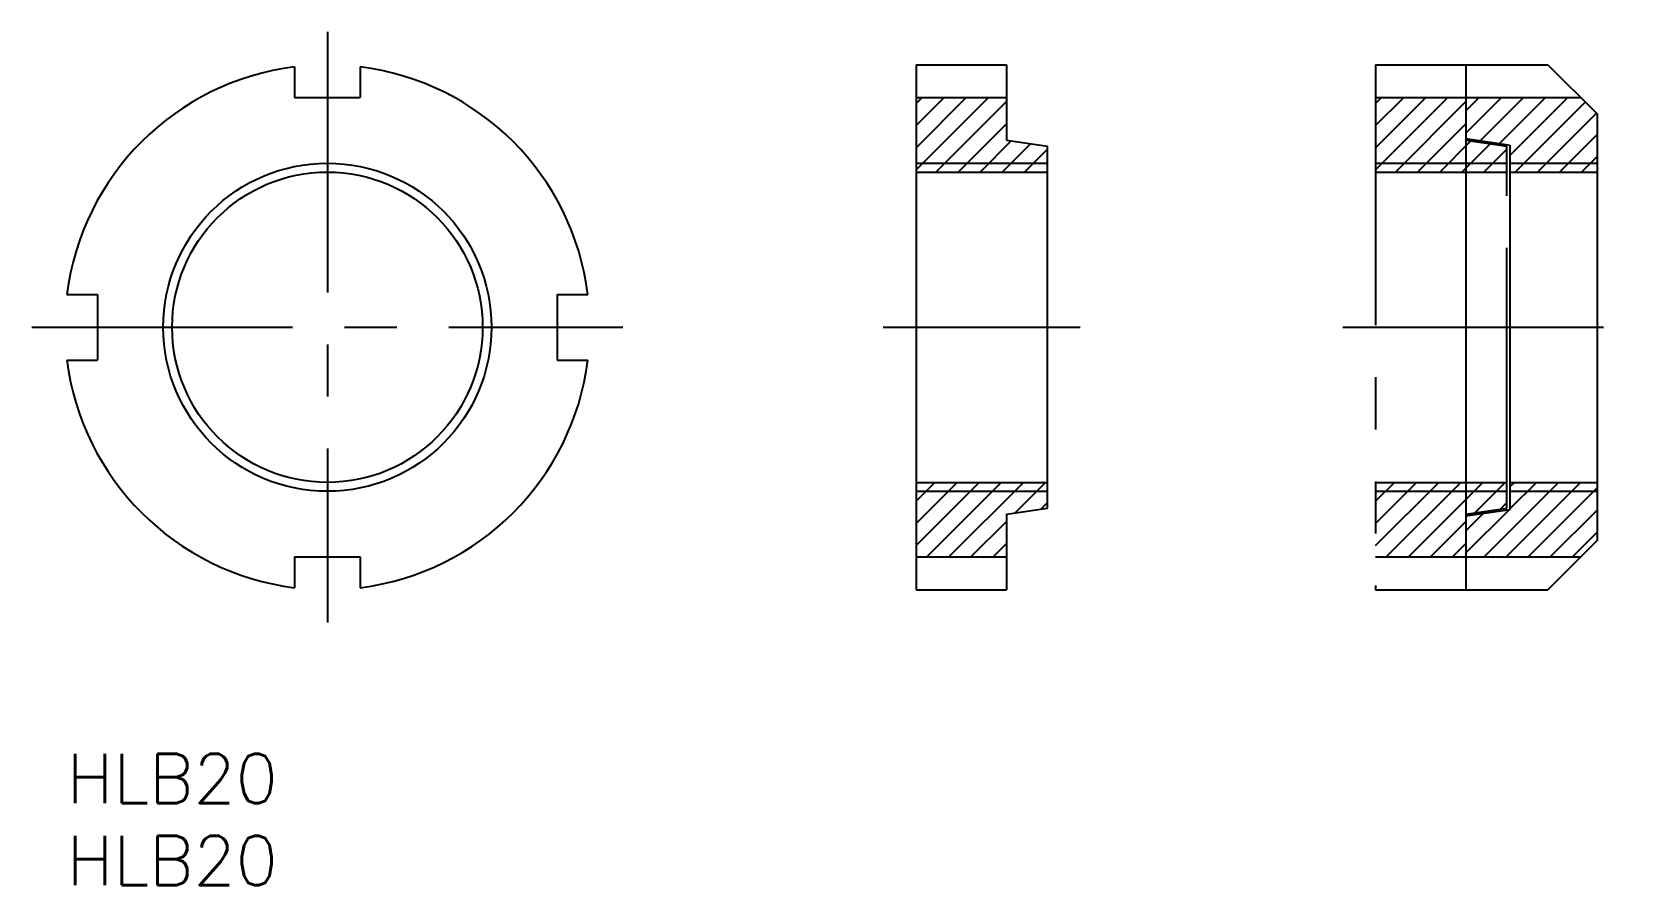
# Model space of a CAD drawing. Extents: x -2.1 to 95.2, y -8 to 44.
import ezdxf

# ---------------------------------------------------------------- set-up
doc = ezdxf.new("R2010")
doc.units = 0
doc.header["$LTSCALE"] = 0.5
doc.linetypes.add('CENTER', pattern=[50.8, 31.75, -6.35, 6.35, -6.35])
doc.linetypes.add('PHANTOM', pattern=[63.5, 31.75, -6.35, 6.35, -6.35, 6.35, -6.35])
for name, color, linetype in [('MSM_CENTER', 1, 'CENTER'), ('MSM_CONTINUOUS', 7, 'CONTINUOUS'), ('MSM_IMAGINARY', 6, 'PHANTOM'), ('MSM_NARROW', 5, 'CONTINUOUS'), ('MSM_PART_NUMBER', 7, 'CONTINUOUS')]:
    doc.layers.add(name, color=color, linetype=linetype)
doc.styles.get("Standard").update_dxf_attribs({"font": 'txt.shx', "height": 3, "bigfont": 'bigfont.shx'})

# ---------------------------------------------------------------- blocks, each defined once
blk = doc.blocks.new('*U5')
at = {"layer": 'MSM_PART_NUMBER'}
blk.add_text('HLB20', height=3, dxfattribs=at).set_placement((0, -3))
blk = doc.blocks.new('*U6')
at = {"layer": 'MSM_PART_NUMBER'}
blk.add_text('HLB20', height=3, dxfattribs=at).set_placement((0, -8))

msp = doc.modelspace()

# ---------------------------------------------------------------- linework, layer by layer
at = {"layer": 'MSM_CENTER'}
for p, q in [((15.875, 44), (15.875, 8)), ((-2.125, 26), (33.875, 26)), ((49.749, 26), (61.749, 26)), ((77.749, 26), (95.249, 26))]:
    msp.add_line(p, q, dxfattribs=at)
at = {"layer": 'MSM_CONTINUOUS'}
for p, q in [((13.875, 41.875), (13.875, 40)), ((17.875, 41.875), (17.875, 40)), ((51.749, 42), (51.749, 10)), ((51.749, 42), (57.249, 42)), ((57.249, 42), (57.249, 37.4)), ((85.249, 42), (85.249, 10)), ((85.249, 42), (90.249, 42)), ((90.249, 42), (93.249, 39)), ((13.875, 40), (17.875, 40)), ((51.749, 40), (57.249, 40)), ((85.249, 40), (92.249, 40)), ((93.249, 39), (93.249, 13)), ((57.249, 37.4), (59.749, 37.03)), ((59.749, 14.97), (59.749, 37.03)), ((85.249, 37.5), (87.949, 37.1)), ((87.949, 14.9), (87.949, 37.1)), ((51.749, 35.458), (59.749, 35.458)), ((87.949, 35.458), (93.249, 35.458)), ((0, 28), (1.875, 28)), ((1.875, 28), (1.875, 24)), ((29.875, 28), (29.875, 24)), ((29.875, 28), (31.749, 28)), ((0, 24), (1.875, 24)), ((29.875, 24), (31.749, 24)), ((51.749, 16.541), (59.749, 16.541)), ((87.949, 16.541), (93.249, 16.541)), ((57.249, 14.6), (59.749, 14.97)), ((85.249, 14.5), (87.949, 14.9)), ((57.249, 14.6), (57.249, 10)), ((93.249, 13), (90.249, 10)), ((13.875, 12), (17.875, 12)), ((13.875, 12), (13.875, 10.125)), ((17.875, 12), (17.875, 10.125)), ((51.749, 12), (57.249, 12)), ((85.249, 12), (92.249, 12)), ((51.749, 10), (57.249, 10)), ((85.249, 10), (90.249, 10))]:
    msp.add_line(p, q, dxfattribs=at)
msp.add_circle((15.875, 26), 9.459, dxfattribs=at)
for start, end in [(97.18076, 172.81924), (7.18076, 82.81924), (187.18076, 262.81924), (277.18076, 352.81924)]:
    msp.add_arc((15.875, 26), 16, start, end, dxfattribs=at)
at = {"layer": 'MSM_IMAGINARY'}
for p, q in [((79.749, 42), (79.749, 10)), ((79.749, 42), (85.249, 42)), ((79.749, 40), (85.249, 40)), ((79.749, 39.64), (80.109, 40)), ((79.749, 38.293), (81.456, 40)), ((79.749, 36.946), (82.803, 40)), ((79.749, 35.599), (84.15, 40)), ((80.956, 35.458), (85.249, 39.752)), ((82.303, 35.458), (85.249, 38.405)), ((83.65, 35.458), (85.547, 37.356)), ((84.997, 35.458), (86.72, 37.182)), ((85.249, 37.4), (87.749, 37.03)), ((87.749, 14.97), (87.749, 37.03)), ((86.344, 35.458), (87.749, 36.864)), ((79.749, 36), (87.749, 36)), ((79.749, 35.458), (87.749, 35.458)), ((87.691, 35.458), (87.749, 35.517)), ((79.749, 16.541), (87.749, 16.541)), ((79.749, 15.393), (80.897, 16.541)), ((79.749, 14.046), (82.244, 16.541)), ((79.749, 12.699), (83.591, 16.541)), ((79.749, 16), (87.749, 16)), ((80.397, 12), (84.938, 16.541)), ((81.744, 12), (86.285, 16.541)), ((85.768, 14.677), (87.632, 16.541)), ((85.249, 14.6), (87.749, 14.97)), ((87.349, 14.911), (87.749, 15.311)), ((83.091, 12), (85.249, 14.158)), ((84.438, 12), (85.249, 12.811)), ((79.749, 12), (85.249, 12)), ((79.749, 10), (85.249, 10))]:
    msp.add_line(p, q, dxfattribs=at)
at = {"layer": 'MSM_NARROW'}
for p, q in [((51.749, 39.64), (52.109, 40)), ((51.749, 38.293), (53.456, 40)), ((51.749, 36.946), (54.803, 40)), ((51.749, 35.599), (56.15, 40)), ((85.249, 39.185), (86.064, 40)), ((85.249, 37.838), (87.411, 40)), ((86.127, 37.37), (88.758, 40)), ((87.301, 37.196), (90.105, 40)), ((87.949, 36.497), (91.452, 40)), ((52.956, 35.458), (57.249, 39.752)), ((88.257, 35.458), (92.524, 39.725)), ((89.604, 35.458), (93.197, 39.052)), ((54.303, 35.458), (57.249, 38.405)), ((55.65, 35.458), (57.547, 37.356)), ((56.997, 35.458), (58.72, 37.182)), ((90.951, 35.458), (93.249, 37.756)), ((58.344, 35.458), (59.749, 36.864)), ((92.298, 35.458), (93.249, 36.409)), ((51.749, 36), (59.749, 36)), ((59.691, 35.458), (59.749, 35.517)), ((87.949, 36), (93.249, 36)), ((51.749, 15.393), (52.897, 16.541)), ((51.749, 14.046), (54.244, 16.541)), ((51.749, 12.699), (55.591, 16.541)), ((51.749, 16), (59.749, 16)), ((52.397, 12), (56.938, 16.541)), ((53.744, 12), (58.285, 16.541)), ((57.768, 14.677), (59.632, 16.541)), ((86.351, 12), (90.893, 16.541)), ((87.698, 12), (92.24, 16.541)), ((87.949, 16.292), (88.199, 16.541)), ((87.949, 14.945), (89.546, 16.541)), ((87.949, 16), (93.249, 16)), ((89.045, 12), (93.249, 16.204)), ((59.349, 14.911), (59.749, 15.311)), ((85.249, 12.245), (87.897, 14.892)), ((85.249, 13.592), (86.315, 14.658)), ((90.392, 12), (93.249, 14.857)), ((55.091, 12), (57.249, 14.158)), ((56.438, 12), (57.249, 12.811)), ((91.74, 12), (93.249, 13.51))]:
    msp.add_line(p, q, dxfattribs=at)
msp.add_circle((15.875, 26), 10, dxfattribs=at)

# ---------------------------------------------------------------- block references
at = {"layer": 'MSM_CONTINUOUS'}
for name in ['*U5', '*U6']:
    msp.add_blockref(name, (0, 0), dxfattribs=at)

doc.saveas('drawing.dxf')
